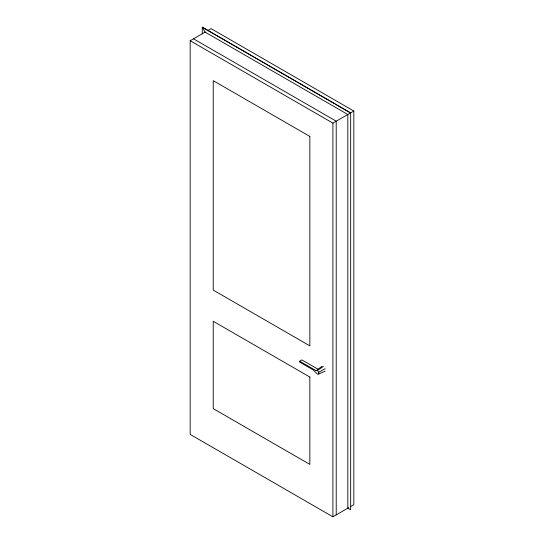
<?xml version="1.0" encoding="UTF-8"?>
<svg xmlns="http://www.w3.org/2000/svg" width="544" height="544" viewBox="0 0 544 544"><rect width="100%" height="100%" fill="white"/><g stroke="black" fill="none" stroke-linecap="round" stroke-linejoin="round"><path stroke-width="0.82" d="M318.009 369.226L301.845 359.897L299.717 361.236L316.037 370.654L322.041 366.296M316.037 370.654L317.383 370.539L323.347 366.493M348.772 507.634L332.901 516.8L190.176 434.398L190.176 40.718L205.326 31.967M207.495 30.722L211.099 28.635L353.824 111.037L353.824 504.716L350.941 506.382M190.176 40.718L332.901 123.121L350.656 112.866L350.656 509.81L347.827 508.178L347.827 114.498L205.108 32.096L202.28 27.2L350.656 112.866M350.941 112.703L353.824 111.037M299.717 361.236L299.717 362.127L313.33 369.988L317.383 374.122L318.73 374L318.73 372.212L325.142 368.723M318.73 374L325.142 371.117M350.506 112.955L202.28 27.2L202.28 34M193.494 38.801L336.219 121.203L336.219 514.882M317.383 370.539L318.73 372.212M332.901 123.121L332.901 516.8M309.842 136.428L213.234 80.655L213.234 290.088L309.842 345.862L309.842 136.428M309.842 377.046L213.234 321.273L213.234 408.626L309.842 464.399L309.842 377.046"/></g></svg>
